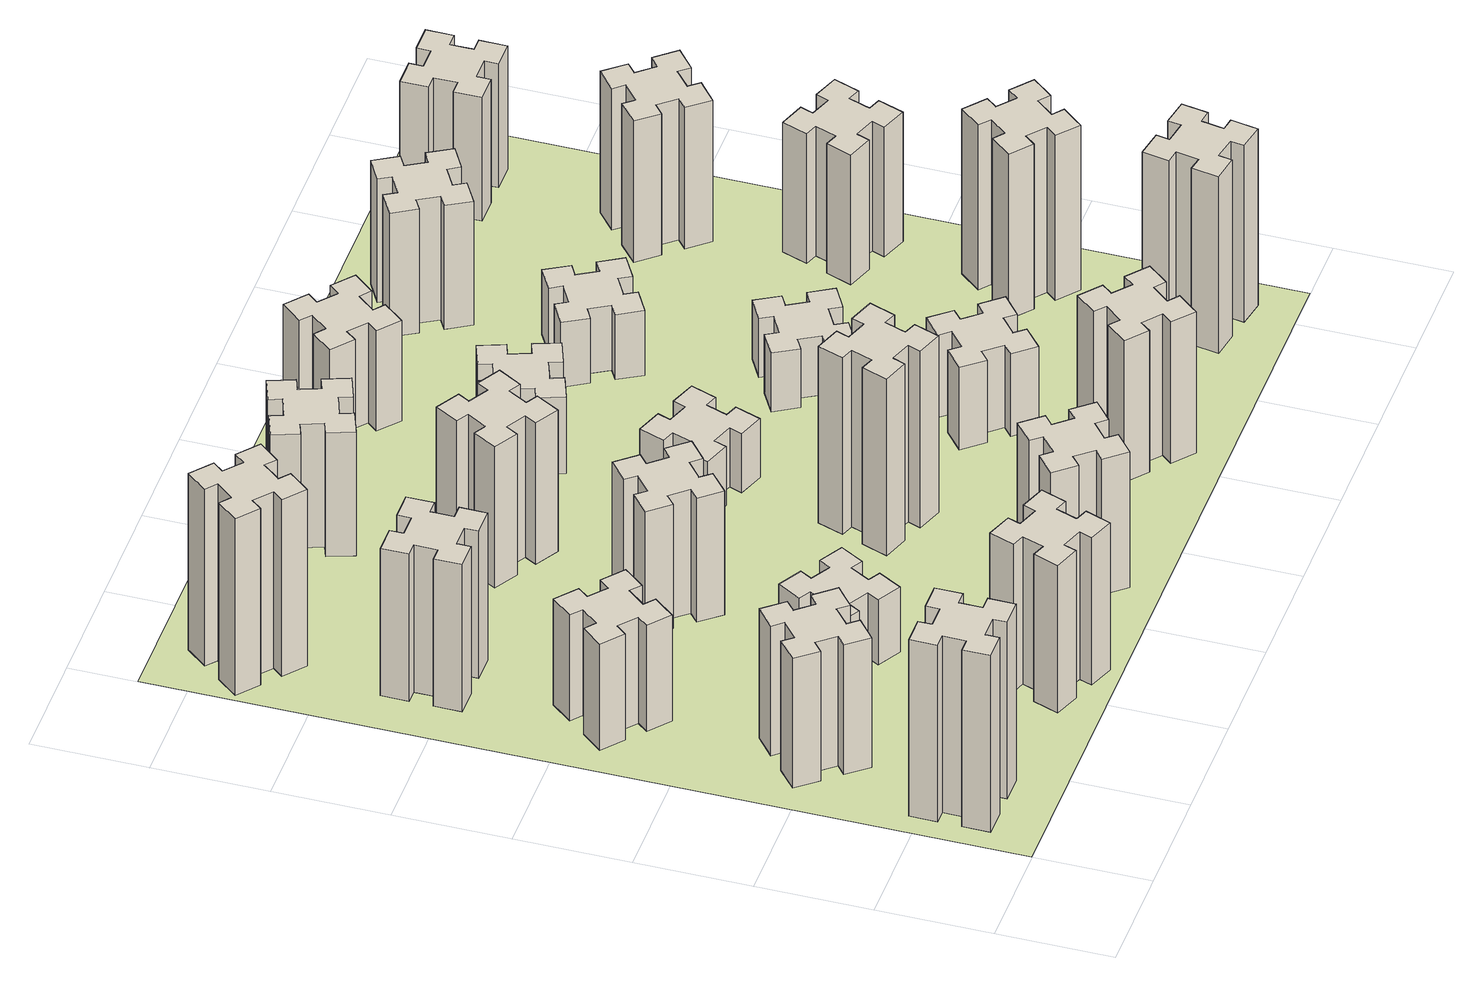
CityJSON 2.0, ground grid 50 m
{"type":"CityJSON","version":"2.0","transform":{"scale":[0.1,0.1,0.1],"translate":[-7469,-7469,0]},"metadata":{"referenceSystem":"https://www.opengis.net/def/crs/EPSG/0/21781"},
"CityObjects":{
"building1":{"type":"Building","attributes":{"class":"1000","function":"1000","usage":"1000","yearOfConstruction":2016,"roofType":"1000","measuredHeight":90,"storeysAboveGround":30,"storeysBelowGround":0},"geometry":[{"type":"Solid","lod":"1","boundaries":[[[[0,1,2,3,4,5,6,7,8,9,10,11,12,13,14,15,16,17,18,19]],[[17,16,20,21]],[[16,15,22,20]],[[15,14,23,22]],[[14,13,24,23]],[[13,12,25,24]],[[12,11,26,25]],[[11,10,27,26]],[[10,9,28,27]],[[9,8,29,28]],[[8,7,30,29]],[[7,6,31,30]],[[6,5,32,31]],[[5,4,33,32]],[[4,3,34,33]],[[3,2,35,34]],[[2,1,36,35]],[[1,0,37,36]],[[0,19,38,37]],[[19,18,39,38]],[[18,17,21,39]],[[24,25,26,27,28,29,30,31,32,33,34,35,36,37,38,39,21,20,22,23]]]]}]},
"building2":{"type":"Building","attributes":{"class":"1000","function":"1000","usage":"1000","yearOfConstruction":2016,"roofType":"1000","measuredHeight":66,"storeysAboveGround":30,"storeysBelowGround":0},"geometry":[{"type":"Solid","lod":"1","boundaries":[[[[40,41,42,43,44,45,46,47,48,49,50,51,52,53,54,55,56,57,58,59]],[[57,56,60,61]],[[56,55,62,60]],[[55,54,63,62]],[[54,53,64,63]],[[53,52,65,64]],[[52,51,66,65]],[[51,50,67,66]],[[50,49,68,67]],[[49,48,69,68]],[[48,47,70,69]],[[47,46,71,70]],[[46,45,72,71]],[[45,44,73,72]],[[44,43,74,73]],[[43,42,75,74]],[[42,41,76,75]],[[41,40,77,76]],[[40,59,78,77]],[[59,58,79,78]],[[58,57,61,79]],[[64,65,66,67,68,69,70,71,72,73,74,75,76,77,78,79,61,60,62,63]]]]}]},
"building3":{"type":"Building","attributes":{"class":"1000","function":"1000","usage":"1000","yearOfConstruction":2016,"roofType":"1000","measuredHeight":54,"storeysAboveGround":30,"storeysBelowGround":0},"geometry":[{"type":"Solid","lod":"1","boundaries":[[[[80,81,82,83,84,85,86,87,88,89,90,91,92,93,94,95,96,97,98,99]],[[97,96,100,101]],[[96,95,102,100]],[[95,94,103,102]],[[94,93,104,103]],[[93,92,105,104]],[[92,91,106,105]],[[91,90,107,106]],[[90,89,108,107]],[[89,88,109,108]],[[88,87,110,109]],[[87,86,111,110]],[[86,85,112,111]],[[85,84,113,112]],[[84,83,114,113]],[[83,82,115,114]],[[82,81,116,115]],[[81,80,117,116]],[[80,99,118,117]],[[99,98,119,118]],[[98,97,101,119]],[[104,105,106,107,108,109,110,111,112,113,114,115,116,117,118,119,101,100,102,103]]]]}]},
"building4":{"type":"Building","attributes":{"class":"1000","function":"1000","usage":"1000","yearOfConstruction":2016,"roofType":"1000","measuredHeight":75,"storeysAboveGround":30,"storeysBelowGround":0},"geometry":[{"type":"Solid","lod":"1","boundaries":[[[[120,121,122,123,124,125,126,127,128,129,130,131,132,133,134,135,136,137,138,139]],[[137,136,140,141]],[[136,135,142,140]],[[135,134,143,142]],[[134,133,144,143]],[[133,132,145,144]],[[132,131,146,145]],[[131,130,147,146]],[[130,129,148,147]],[[129,128,149,148]],[[128,127,150,149]],[[127,126,151,150]],[[126,125,152,151]],[[125,124,153,152]],[[124,123,154,153]],[[123,122,155,154]],[[122,121,156,155]],[[121,120,157,156]],[[120,139,158,157]],[[139,138,159,158]],[[138,137,141,159]],[[144,145,146,147,148,149,150,151,152,153,154,155,156,157,158,159,141,140,142,143]]]]}]},
"building5":{"type":"Building","attributes":{"class":"1000","function":"1000","usage":"1000","yearOfConstruction":2016,"roofType":"1000","measuredHeight":75,"storeysAboveGround":30,"storeysBelowGround":0},"geometry":[{"type":"Solid","lod":"1","boundaries":[[[[160,161,162,163,164,165,166,167,168,169,170,171,172,173,174,175,176,177,178,179]],[[177,176,180,181]],[[176,175,182,180]],[[175,174,183,182]],[[174,173,184,183]],[[173,172,185,184]],[[172,171,186,185]],[[171,170,187,186]],[[170,169,188,187]],[[169,168,189,188]],[[168,167,190,189]],[[167,166,191,190]],[[166,165,192,191]],[[165,164,193,192]],[[164,163,194,193]],[[163,162,195,194]],[[162,161,196,195]],[[161,160,197,196]],[[160,179,198,197]],[[179,178,199,198]],[[178,177,181,199]],[[184,185,186,187,188,189,190,191,192,193,194,195,196,197,198,199,181,180,182,183]]]]}]},
"building6":{"type":"Building","attributes":{"class":"1000","function":"1000","usage":"1000","yearOfConstruction":2016,"roofType":"1000","measuredHeight":90,"storeysAboveGround":30,"storeysBelowGround":0},"geometry":[{"type":"Solid","lod":"1","boundaries":[[[[200,201,202,203,204,205,206,207,208,209,210,211,212,213,214,215,216,217,218,219]],[[217,216,220,221]],[[216,215,222,220]],[[215,214,223,222]],[[214,213,224,223]],[[213,212,225,224]],[[212,211,226,225]],[[211,210,227,226]],[[210,209,228,227]],[[209,208,229,228]],[[208,207,230,229]],[[207,206,231,230]],[[206,205,232,231]],[[205,204,233,232]],[[204,203,234,233]],[[203,202,235,234]],[[202,201,236,235]],[[201,200,237,236]],[[200,219,238,237]],[[219,218,239,238]],[[218,217,221,239]],[[224,225,226,227,228,229,230,231,232,233,234,235,236,237,238,239,221,220,222,223]]]]}]},
"building7":{"type":"Building","attributes":{"class":"1000","function":"1000","usage":"1000","yearOfConstruction":2016,"roofType":"1000","measuredHeight":33,"storeysAboveGround":30,"storeysBelowGround":0},"geometry":[{"type":"Solid","lod":"1","boundaries":[[[[240,241,242,243,244,245,246,247,248,249,250,251,252,253,254,255,256,257,258,259]],[[257,256,260,261]],[[256,255,262,260]],[[255,254,263,262]],[[254,253,264,263]],[[253,252,265,264]],[[252,251,266,265]],[[251,250,267,266]],[[250,249,268,267]],[[249,248,269,268]],[[248,247,270,269]],[[247,246,271,270]],[[246,245,272,271]],[[245,244,273,272]],[[244,243,274,273]],[[243,242,275,274]],[[242,241,276,275]],[[241,240,277,276]],[[240,259,278,277]],[[259,258,279,278]],[[258,257,261,279]],[[264,265,266,267,268,269,270,271,272,273,274,275,276,277,278,279,261,260,262,263]]]]}]},
"building8":{"type":"Building","attributes":{"class":"1000","function":"1000","usage":"1000","yearOfConstruction":2016,"roofType":"1000","measuredHeight":63,"storeysAboveGround":30,"storeysBelowGround":0},"geometry":[{"type":"Solid","lod":"1","boundaries":[[[[280,281,282,283,284,285,286,287,288,289,290,291,292,293,294,295,296,297,298,299]],[[297,296,300,301]],[[296,295,302,300]],[[295,294,303,302]],[[294,293,304,303]],[[293,292,305,304]],[[292,291,306,305]],[[291,290,307,306]],[[290,289,308,307]],[[289,288,309,308]],[[288,287,310,309]],[[287,286,311,310]],[[286,285,312,311]],[[285,284,313,312]],[[284,283,314,313]],[[283,282,315,314]],[[282,281,316,315]],[[281,280,317,316]],[[280,299,318,317]],[[299,298,319,318]],[[298,297,301,319]],[[304,305,306,307,308,309,310,311,312,313,314,315,316,317,318,319,301,300,302,303]]]]}]},
"building9":{"type":"Building","attributes":{"class":"1000","function":"1000","usage":"1000","yearOfConstruction":2016,"roofType":"1000","measuredHeight":69,"storeysAboveGround":30,"storeysBelowGround":0},"geometry":[{"type":"Solid","lod":"1","boundaries":[[[[320,321,322,323,324,325,326,327,328,329,330,331,332,333,334,335,336,337,338,339]],[[337,336,340,341]],[[336,335,342,340]],[[335,334,343,342]],[[334,333,344,343]],[[333,332,345,344]],[[332,331,346,345]],[[331,330,347,346]],[[330,329,348,347]],[[329,328,349,348]],[[328,327,350,349]],[[327,326,351,350]],[[326,325,352,351]],[[325,324,353,352]],[[324,323,354,353]],[[323,322,355,354]],[[322,321,356,355]],[[321,320,357,356]],[[320,339,358,357]],[[339,338,359,358]],[[338,337,341,359]],[[344,345,346,347,348,349,350,351,352,353,354,355,356,357,358,359,341,340,342,343]]]]}]},
"building10":{"type":"Building","attributes":{"class":"1000","function":"1000","usage":"1000","yearOfConstruction":2016,"roofType":"1000","measuredHeight":72,"storeysAboveGround":30,"storeysBelowGround":0},"geometry":[{"type":"Solid","lod":"1","boundaries":[[[[360,361,362,363,364,365,366,367,368,369,370,371,372,373,374,375,376,377,378,379]],[[377,376,380,381]],[[376,375,382,380]],[[375,374,383,382]],[[374,373,384,383]],[[373,372,385,384]],[[372,371,386,385]],[[371,370,387,386]],[[370,369,388,387]],[[369,368,389,388]],[[368,367,390,389]],[[367,366,391,390]],[[366,365,392,391]],[[365,364,393,392]],[[364,363,394,393]],[[363,362,395,394]],[[362,361,396,395]],[[361,360,397,396]],[[360,379,398,397]],[[379,378,399,398]],[[378,377,381,399]],[[384,385,386,387,388,389,390,391,392,393,394,395,396,397,398,399,381,380,382,383]]]]}]},
"building11":{"type":"Building","attributes":{"class":"1000","function":"1000","usage":"1000","yearOfConstruction":2016,"roofType":"1000","measuredHeight":63,"storeysAboveGround":30,"storeysBelowGround":0},"geometry":[{"type":"Solid","lod":"1","boundaries":[[[[400,401,402,403,404,405,406,407,408,409,410,411,412,413,414,415,416,417,418,419]],[[417,416,420,421]],[[416,415,422,420]],[[415,414,423,422]],[[414,413,424,423]],[[413,412,425,424]],[[412,411,426,425]],[[411,410,427,426]],[[410,409,428,427]],[[409,408,429,428]],[[408,407,430,429]],[[407,406,431,430]],[[406,405,432,431]],[[405,404,433,432]],[[404,403,434,433]],[[403,402,435,434]],[[402,401,436,435]],[[401,400,437,436]],[[400,419,438,437]],[[419,418,439,438]],[[418,417,421,439]],[[424,425,426,427,428,429,430,431,432,433,434,435,436,437,438,439,421,420,422,423]]]]}]},
"building12":{"type":"Building","attributes":{"class":"1000","function":"1000","usage":"1000","yearOfConstruction":2016,"roofType":"1000","measuredHeight":90,"storeysAboveGround":30,"storeysBelowGround":0},"geometry":[{"type":"Solid","lod":"1","boundaries":[[[[440,441,442,443,444,445,446,447,448,449,450,451,452,453,454,455,456,457,458,459]],[[457,456,460,461]],[[456,455,462,460]],[[455,454,463,462]],[[454,453,464,463]],[[453,452,465,464]],[[452,451,466,465]],[[451,450,467,466]],[[450,449,468,467]],[[449,448,469,468]],[[448,447,470,469]],[[447,446,471,470]],[[446,445,472,471]],[[445,444,473,472]],[[444,443,474,473]],[[443,442,475,474]],[[442,441,476,475]],[[441,440,477,476]],[[440,459,478,477]],[[459,458,479,478]],[[458,457,461,479]],[[464,465,466,467,468,469,470,471,472,473,474,475,476,477,478,479,461,460,462,463]]]]}]},
"building13":{"type":"Building","attributes":{"class":"1000","function":"1000","usage":"1000","yearOfConstruction":2016,"roofType":"1000","measuredHeight":30,"storeysAboveGround":30,"storeysBelowGround":0},"geometry":[{"type":"Solid","lod":"1","boundaries":[[[[480,481,482,483,484,485,486,487,488,489,490,491,492,493,494,495,496,497,498,499]],[[497,496,500,501]],[[496,495,502,500]],[[495,494,503,502]],[[494,493,504,503]],[[493,492,505,504]],[[492,491,506,505]],[[491,490,507,506]],[[490,489,508,507]],[[489,488,509,508]],[[488,487,510,509]],[[487,486,511,510]],[[486,485,512,511]],[[485,484,513,512]],[[484,483,514,513]],[[483,482,515,514]],[[482,481,516,515]],[[481,480,517,516]],[[480,499,518,517]],[[499,498,519,518]],[[498,497,501,519]],[[504,505,506,507,508,509,510,511,512,513,514,515,516,517,518,519,501,500,502,503]]]]}]},
"building14":{"type":"Building","attributes":{"class":"1000","function":"1000","usage":"1000","yearOfConstruction":2016,"roofType":"1000","measuredHeight":39,"storeysAboveGround":30,"storeysBelowGround":0},"geometry":[{"type":"Solid","lod":"1","boundaries":[[[[520,521,522,523,524,525,526,527,528,529,530,531,532,533,534,535,536,537,538,539]],[[537,536,540,541]],[[536,535,542,540]],[[535,534,543,542]],[[534,533,544,543]],[[533,532,545,544]],[[532,531,546,545]],[[531,530,547,546]],[[530,529,548,547]],[[529,528,549,548]],[[528,527,550,549]],[[527,526,551,550]],[[526,525,552,551]],[[525,524,553,552]],[[524,523,554,553]],[[523,522,555,554]],[[522,521,556,555]],[[521,520,557,556]],[[520,539,558,557]],[[539,538,559,558]],[[538,537,541,559]],[[544,545,546,547,548,549,550,551,552,553,554,555,556,557,558,559,541,540,542,543]]]]}]},
"building15":{"type":"Building","attributes":{"class":"1000","function":"1000","usage":"1000","yearOfConstruction":2016,"roofType":"1000","measuredHeight":72,"storeysAboveGround":30,"storeysBelowGround":0},"geometry":[{"type":"Solid","lod":"1","boundaries":[[[[560,561,562,563,564,565,566,567,568,569,570,571,572,573,574,575,576,577,578,579]],[[577,576,580,581]],[[576,575,582,580]],[[575,574,583,582]],[[574,573,584,583]],[[573,572,585,584]],[[572,571,586,585]],[[571,570,587,586]],[[570,569,588,587]],[[569,568,589,588]],[[568,567,590,589]],[[567,566,591,590]],[[566,565,592,591]],[[565,564,593,592]],[[564,563,594,593]],[[563,562,595,594]],[[562,561,596,595]],[[561,560,597,596]],[[560,579,598,597]],[[579,578,599,598]],[[578,577,581,599]],[[584,585,586,587,588,589,590,591,592,593,594,595,596,597,598,599,581,580,582,583]]]]}]},
"building16":{"type":"Building","attributes":{"class":"1000","function":"1000","usage":"1000","yearOfConstruction":2016,"roofType":"1000","measuredHeight":51,"storeysAboveGround":30,"storeysBelowGround":0},"geometry":[{"type":"Solid","lod":"1","boundaries":[[[[600,601,602,603,604,605,606,607,608,609,610,611,612,613,614,615,616,617,618,619]],[[617,616,620,621]],[[616,615,622,620]],[[615,614,623,622]],[[614,613,624,623]],[[613,612,625,624]],[[612,611,626,625]],[[611,610,627,626]],[[610,609,628,627]],[[609,608,629,628]],[[608,607,630,629]],[[607,606,631,630]],[[606,605,632,631]],[[605,604,633,632]],[[604,603,634,633]],[[603,602,635,634]],[[602,601,636,635]],[[601,600,637,636]],[[600,619,638,637]],[[619,618,639,638]],[[618,617,621,639]],[[624,625,626,627,628,629,630,631,632,633,634,635,636,637,638,639,621,620,622,623]]]]}]},
"building17":{"type":"Building","attributes":{"class":"1000","function":"1000","usage":"1000","yearOfConstruction":2016,"roofType":"1000","measuredHeight":42,"storeysAboveGround":30,"storeysBelowGround":0},"geometry":[{"type":"Solid","lod":"1","boundaries":[[[[640,641,642,643,644,645,646,647,648,649,650,651,652,653,654,655,656,657,658,659]],[[657,656,660,661]],[[656,655,662,660]],[[655,654,663,662]],[[654,653,664,663]],[[653,652,665,664]],[[652,651,666,665]],[[651,650,667,666]],[[650,649,668,667]],[[649,648,669,668]],[[648,647,670,669]],[[647,646,671,670]],[[646,645,672,671]],[[645,644,673,672]],[[644,643,674,673]],[[643,642,675,674]],[[642,641,676,675]],[[641,640,677,676]],[[640,659,678,677]],[[659,658,679,678]],[[658,657,661,679]],[[664,665,666,667,668,669,670,671,672,673,674,675,676,677,678,679,661,660,662,663]]]]}]},
"building18":{"type":"Building","attributes":{"class":"1000","function":"1000","usage":"1000","yearOfConstruction":2016,"roofType":"1000","measuredHeight":30,"storeysAboveGround":30,"storeysBelowGround":0},"geometry":[{"type":"Solid","lod":"1","boundaries":[[[[680,681,682,683,684,685,686,687,688,689,690,691,692,693,694,695,696,697,698,699]],[[697,696,700,701]],[[696,695,702,700]],[[695,694,703,702]],[[694,693,704,703]],[[693,692,705,704]],[[692,691,706,705]],[[691,690,707,706]],[[690,689,708,707]],[[689,688,709,708]],[[688,687,710,709]],[[687,686,711,710]],[[686,685,712,711]],[[685,684,713,712]],[[684,683,714,713]],[[683,682,715,714]],[[682,681,716,715]],[[681,680,717,716]],[[680,699,718,717]],[[699,698,719,718]],[[698,697,701,719]],[[704,705,706,707,708,709,710,711,712,713,714,715,716,717,718,719,701,700,702,703]]]]}]},
"building19":{"type":"Building","attributes":{"class":"1000","function":"1000","usage":"1000","yearOfConstruction":2016,"roofType":"1000","measuredHeight":33,"storeysAboveGround":30,"storeysBelowGround":0},"geometry":[{"type":"Solid","lod":"1","boundaries":[[[[720,721,722,723,724,725,726,727,728,729,730,731,732,733,734,735,736,737,738,739]],[[737,736,740,741]],[[736,735,742,740]],[[735,734,743,742]],[[734,733,744,743]],[[733,732,745,744]],[[732,731,746,745]],[[731,730,747,746]],[[730,729,748,747]],[[729,728,749,748]],[[728,727,750,749]],[[727,726,751,750]],[[726,725,752,751]],[[725,724,753,752]],[[724,723,754,753]],[[723,722,755,754]],[[722,721,756,755]],[[721,720,757,756]],[[720,739,758,757]],[[739,738,759,758]],[[738,737,741,759]],[[744,745,746,747,748,749,750,751,752,753,754,755,756,757,758,759,741,740,742,743]]]]}]},
"building20":{"type":"Building","attributes":{"class":"1000","function":"1000","usage":"1000","yearOfConstruction":2016,"roofType":"1000","measuredHeight":90,"storeysAboveGround":30,"storeysBelowGround":0},"geometry":[{"type":"Solid","lod":"1","boundaries":[[[[760,761,762,763,764,765,766,767,768,769,770,771,772,773,774,775,776,777,778,779]],[[777,776,780,781]],[[776,775,782,780]],[[775,774,783,782]],[[774,773,784,783]],[[773,772,785,784]],[[772,771,786,785]],[[771,770,787,786]],[[770,769,788,787]],[[769,768,789,788]],[[768,767,790,789]],[[767,766,791,790]],[[766,765,792,791]],[[765,764,793,792]],[[764,763,794,793]],[[763,762,795,794]],[[762,761,796,795]],[[761,760,797,796]],[[760,779,798,797]],[[779,778,799,798]],[[778,777,781,799]],[[784,785,786,787,788,789,790,791,792,793,794,795,796,797,798,799,781,780,782,783]]]]}]},
"building21":{"type":"Building","attributes":{"class":"1000","function":"1000","usage":"1000","yearOfConstruction":2016,"roofType":"1000","measuredHeight":63,"storeysAboveGround":30,"storeysBelowGround":0},"geometry":[{"type":"Solid","lod":"1","boundaries":[[[[800,801,802,803,804,805,806,807,808,809,810,811,812,813,814,815,816,817,818,819]],[[817,816,820,821]],[[816,815,822,820]],[[815,814,823,822]],[[814,813,824,823]],[[813,812,825,824]],[[812,811,826,825]],[[811,810,827,826]],[[810,809,828,827]],[[809,808,829,828]],[[808,807,830,829]],[[807,806,831,830]],[[806,805,832,831]],[[805,804,833,832]],[[804,803,834,833]],[[803,802,835,834]],[[802,801,836,835]],[[801,800,837,836]],[[800,819,838,837]],[[819,818,839,838]],[[818,817,821,839]],[[824,825,826,827,828,829,830,831,832,833,834,835,836,837,838,839,821,820,822,823]]]]}]},
"building22":{"type":"Building","attributes":{"class":"1000","function":"1000","usage":"1000","yearOfConstruction":2016,"roofType":"1000","measuredHeight":84,"storeysAboveGround":30,"storeysBelowGround":0},"geometry":[{"type":"Solid","lod":"1","boundaries":[[[[840,841,842,843,844,845,846,847,848,849,850,851,852,853,854,855,856,857,858,859]],[[857,856,860,861]],[[856,855,862,860]],[[855,854,863,862]],[[854,853,864,863]],[[853,852,865,864]],[[852,851,866,865]],[[851,850,867,866]],[[850,849,868,867]],[[849,848,869,868]],[[848,847,870,869]],[[847,846,871,870]],[[846,845,872,871]],[[845,844,873,872]],[[844,843,874,873]],[[843,842,875,874]],[[842,841,876,875]],[[841,840,877,876]],[[840,859,878,877]],[[859,858,879,878]],[[858,857,861,879]],[[864,865,866,867,868,869,870,871,872,873,874,875,876,877,878,879,861,860,862,863]]]]}]},
"building23":{"type":"Building","attributes":{"class":"1000","function":"1000","usage":"1000","yearOfConstruction":2016,"roofType":"1000","measuredHeight":66,"storeysAboveGround":30,"storeysBelowGround":0},"geometry":[{"type":"Solid","lod":"1","boundaries":[[[[880,881,882,883,884,885,886,887,888,889,890,891,892,893,894,895,896,897,898,899]],[[897,896,900,901]],[[896,895,902,900]],[[895,894,903,902]],[[894,893,904,903]],[[893,892,905,904]],[[892,891,906,905]],[[891,890,907,906]],[[890,889,908,907]],[[889,888,909,908]],[[888,887,910,909]],[[887,886,911,910]],[[886,885,912,911]],[[885,884,913,912]],[[884,883,914,913]],[[883,882,915,914]],[[882,881,916,915]],[[881,880,917,916]],[[880,899,918,917]],[[899,898,919,918]],[[898,897,901,919]],[[904,905,906,907,908,909,910,911,912,913,914,915,916,917,918,919,901,900,902,903]]]]}]},
"building24":{"type":"Building","attributes":{"class":"1000","function":"1000","usage":"1000","yearOfConstruction":2016,"roofType":"1000","measuredHeight":72,"storeysAboveGround":30,"storeysBelowGround":0},"geometry":[{"type":"Solid","lod":"1","boundaries":[[[[920,921,922,923,924,925,926,927,928,929,930,931,932,933,934,935,936,937,938,939]],[[937,936,940,941]],[[936,935,942,940]],[[935,934,943,942]],[[934,933,944,943]],[[933,932,945,944]],[[932,931,946,945]],[[931,930,947,946]],[[930,929,948,947]],[[929,928,949,948]],[[928,927,950,949]],[[927,926,951,950]],[[926,925,952,951]],[[925,924,953,952]],[[924,923,954,953]],[[923,922,955,954]],[[922,921,956,955]],[[921,920,957,956]],[[920,939,958,957]],[[939,938,959,958]],[[938,937,941,959]],[[944,945,946,947,948,949,950,951,952,953,954,955,956,957,958,959,941,940,942,943]]]]}]},
"building25":{"type":"Building","attributes":{"class":"1000","function":"1000","usage":"1000","yearOfConstruction":2016,"roofType":"1000","measuredHeight":63,"storeysAboveGround":30,"storeysBelowGround":0},"geometry":[{"type":"Solid","lod":"1","boundaries":[[[[960,961,962,963,964,965,966,967,968,969,970,971,972,973,974,975,976,977,978,979]],[[977,976,980,981]],[[976,975,982,980]],[[975,974,983,982]],[[974,973,984,983]],[[973,972,985,984]],[[972,971,986,985]],[[971,970,987,986]],[[970,969,988,987]],[[969,968,989,988]],[[968,967,990,989]],[[967,966,991,990]],[[966,965,992,991]],[[965,964,993,992]],[[964,963,994,993]],[[963,962,995,994]],[[962,961,996,995]],[[961,960,997,996]],[[960,979,998,997]],[[979,978,999,998]],[[978,977,981,999]],[[984,985,986,987,988,989,990,991,992,993,994,995,996,997,998,999,981,980,982,983]]]]}]},
"landuse1":{"type":"LandUse","attributes":{"name":"plot1","function":"1010"},"geometry":[{"type":"MultiSurface","lod":"1","boundaries":[[[1000,1001,1002,1003]]]}]}
},
"vertices":[
[165,425,0],[165,325,0],[105,325,0],[105,205,0],[225,205,0],[225,265,0],[325,265,0],[325,205,0],[445,205,0],[445,325,0],[385,325,0],[385,425,0],[445,425,0],[445,545,0],[325,545,0],[325,485,0],[225,485,0],[225,545,0],[105,545,0],[105,425,0],[225,485,900],[225,545,900],[325,485,900],[325,545,900],[445,545,900],[445,425,900],[385,425,900],[385,325,900],[445,325,900],[445,205,900],[325,205,900],[325,265,900],[225,265,900],[225,205,900],[105,205,900],[105,325,900],[165,325,900],[165,425,900],[105,425,900],[105,545,900],
[492,1048,0],[427,1124,0],[473,1163,0],[396,1255,0],[304,1178,0],[343,1132,0],[266,1067,0],[228,1113,0],[136,1036,0],[213,944,0],[259,983,0],[323,906,0],[277,868,0],[354,776,0],[446,853,0],[408,899,0],[484,963,0],[523,917,0],[615,994,0],[538,1086,0],[484,963,660],[523,917,660],[408,899,660],[446,853,660],[354,776,660],[277,868,660],[323,906,660],[259,983,660],[213,944,660],[136,1036,660],[228,1113,660],[266,1067,660],[343,1132,660],[304,1178,660],[396,1255,660],[473,1163,660],[427,1124,660],[492,1048,660],[538,1086,660],[615,994,660],
[484,1907,0],[408,1972,0],[446,2018,0],[354,2095,0],[277,2003,0],[323,1964,0],[259,1888,0],[213,1926,0],[136,1834,0],[228,1757,0],[266,1803,0],[343,1739,0],[304,1693,0],[396,1616,0],[473,1708,0],[427,1746,0],[492,1823,0],[538,1784,0],[615,1876,0],[523,1953,0],[492,1823,540],[538,1784,540],[427,1746,540],[473,1708,540],[396,1616,540],[304,1693,540],[343,1739,540],[266,1803,540],[228,1757,540],[136,1834,540],[213,1926,540],[259,1888,540],[323,1964,540],[277,2003,540],[354,2095,540],[446,2018,540],[408,1972,540],[484,1907,540],[523,1953,540],[615,1876,540],
[485,2545,0],[485,2645,0],[545,2645,0],[545,2765,0],[425,2765,0],[425,2705,0],[325,2705,0],[325,2765,0],[205,2765,0],[205,2645,0],[265,2645,0],[265,2545,0],[205,2545,0],[205,2425,0],[325,2425,0],[325,2485,0],[425,2485,0],[425,2425,0],[545,2425,0],[545,2545,0],[425,2485,750],[425,2425,750],[325,2485,750],[325,2425,750],[205,2425,750],[205,2545,750],[265,2545,750],[265,2645,750],[205,2645,750],[205,2765,750],[325,2765,750],[325,2705,750],[425,2705,750],[425,2765,750],[545,2765,750],[545,2645,750],[485,2645,750],[485,2545,750],[545,2545,750],[545,2425,750],
[1029,360,0],[995,266,0],[939,287,0],[897,174,0],[1010,133,0],[1031,189,0],[1125,155,0],[1104,99,0],[1217,57,0],[1258,170,0],[1202,191,0],[1236,285,0],[1292,264,0],[1333,377,0],[1220,418,0],[1200,362,0],[1106,396,0],[1127,452,0],[1014,493,0],[973,380,0],[1106,396,750],[1127,452,750],[1200,362,750],[1220,418,750],[1333,377,750],[1292,264,750],[1236,285,750],[1202,191,750],[1258,170,750],[1217,57,750],[1104,99,750],[1125,155,750],[1031,189,750],[1010,133,750],[897,174,750],[939,287,750],[995,266,750],[1029,360,750],[973,380,750],[1014,493,750],
[384,3387,0],[308,3452,0],[346,3498,0],[254,3575,0],[177,3483,0],[223,3444,0],[159,3368,0],[113,3406,0],[36,3314,0],[128,3237,0],[166,3283,0],[243,3219,0],[204,3173,0],[296,3096,0],[373,3188,0],[327,3226,0],[392,3303,0],[438,3264,0],[515,3356,0],[423,3433,0],[392,3303,900],[438,3264,900],[327,3226,900],[373,3188,900],[296,3096,900],[204,3173,900],[243,3219,900],[166,3283,900],[128,3237,900],[36,3314,900],[113,3406,900],[159,3368,900],[223,3444,900],[177,3483,900],[254,3575,900],[346,3498,900],[308,3452,900],[384,3387,900],[423,3433,900],[515,3356,900],
[1086,1017,0],[1136,1104,0],[1188,1074,0],[1248,1178,0],[1144,1238,0],[1114,1186,0],[1027,1236,0],[1057,1288,0],[953,1348,0],[893,1244,0],[945,1214,0],[895,1127,0],[843,1157,0],[783,1053,0],[887,993,0],[917,1045,0],[1004,995,0],[974,943,0],[1078,883,0],[1138,987,0],[1004,995,330],[974,943,330],[917,1045,330],[887,993,330],[783,1053,330],[843,1157,330],[895,1127,330],[945,1214,330],[893,1244,330],[953,1348,330],[1057,1288,330],[1027,1236,330],[1114,1186,330],[1144,1238,330],[1248,1178,330],[1188,1074,330],[1136,1104,330],[1086,1017,330],[1138,987,330],[1078,883,330],
[1083,1972,0],[1006,1907,0],[968,1953,0],[876,1876,0],[953,1784,0],[999,1823,0],[1063,1746,0],[1017,1708,0],[1094,1616,0],[1186,1693,0],[1148,1739,0],[1224,1803,0],[1263,1757,0],[1355,1834,0],[1278,1926,0],[1232,1888,0],[1167,1964,0],[1213,2003,0],[1136,2095,0],[1044,2018,0],[1167,1964,630],[1213,2003,630],[1232,1888,630],[1278,1926,630],[1355,1834,630],[1263,1757,630],[1224,1803,630],[1148,1739,630],[1186,1693,630],[1094,1616,630],[1017,1708,630],[1063,1746,630],[999,1823,630],[953,1784,630],[876,1876,630],[968,1953,630],[1006,1907,630],[1083,1972,630],[1044,2018,630],[1136,2095,630],
[1723,492,0],[1646,427,0],[1608,473,0],[1516,396,0],[1593,304,0],[1639,343,0],[1703,266,0],[1657,228,0],[1734,136,0],[1826,213,0],[1788,259,0],[1864,323,0],[1903,277,0],[1995,354,0],[1918,446,0],[1872,408,0],[1807,484,0],[1853,523,0],[1776,615,0],[1684,538,0],[1807,484,690],[1853,523,690],[1872,408,690],[1918,446,690],[1995,354,690],[1903,277,690],[1864,323,690],[1788,259,690],[1826,213,690],[1734,136,690],[1657,228,690],[1703,266,690],[1639,343,690],[1593,304,690],[1516,396,690],[1608,473,690],[1646,427,690],[1723,492,690],[1684,538,690],[1776,615,690],
[1314,2666,0],[1227,2716,0],[1257,2768,0],[1153,2828,0],[1093,2724,0],[1145,2694,0],[1095,2607,0],[1043,2637,0],[983,2533,0],[1087,2473,0],[1117,2525,0],[1204,2475,0],[1174,2423,0],[1278,2363,0],[1338,2467,0],[1286,2497,0],[1336,2584,0],[1388,2554,0],[1448,2658,0],[1344,2718,0],[1336,2584,720],[1388,2554,720],[1286,2497,720],[1338,2467,720],[1278,2363,720],[1174,2423,720],[1204,2475,720],[1117,2525,720],[1087,2473,720],[983,2533,720],[1043,2637,720],[1095,2607,720],[1145,2694,720],[1093,2724,720],[1153,2828,720],[1257,2768,720],[1227,2716,720],[1314,2666,720],[1344,2718,720],[1448,2658,720],
[1125,3456,0],[1031,3422,0],[1010,3478,0],[897,3437,0],[939,3324,0],[995,3345,0],[1029,3251,0],[973,3230,0],[1014,3117,0],[1127,3159,0],[1106,3215,0],[1200,3249,0],[1220,3193,0],[1333,3234,0],[1292,3347,0],[1236,3326,0],[1202,3420,0],[1258,3440,0],[1217,3553,0],[1104,3512,0],[1202,3420,630],[1258,3440,630],[1236,3326,630],[1292,3347,630],[1333,3234,630],[1220,3193,630],[1200,3249,630],[1106,3215,630],[1127,3159,630],[1014,3117,630],[973,3230,630],[1029,3251,630],[995,3345,630],[939,3324,630],[897,3437,630],[1010,3478,630],[1031,3422,630],[1125,3456,630],[1104,3512,630],[1217,3553,630],
[1769,1300,0],[1735,1206,0],[1679,1227,0],[1637,1114,0],[1750,1073,0],[1771,1129,0],[1865,1095,0],[1844,1039,0],[1957,997,0],[1998,1110,0],[1942,1131,0],[1976,1225,0],[2032,1204,0],[2073,1317,0],[1960,1358,0],[1940,1302,0],[1846,1336,0],[1867,1392,0],[1754,1433,0],[1713,1320,0],[1846,1336,900],[1867,1392,900],[1940,1302,900],[1960,1358,900],[2073,1317,900],[2032,1204,900],[1976,1225,900],[1942,1131,900],[1998,1110,900],[1957,997,900],[1844,1039,900],[1865,1095,900],[1771,1129,900],[1750,1073,900],[1637,1114,900],[1679,1227,900],[1735,1206,900],[1769,1300,900],[1713,1320,900],[1754,1433,900],
[1771,1869,0],[1865,1835,0],[1844,1779,0],[1957,1737,0],[1998,1850,0],[1942,1871,0],[1976,1965,0],[2032,1944,0],[2073,2057,0],[1960,2098,0],[1940,2042,0],[1846,2076,0],[1867,2132,0],[1754,2173,0],[1713,2060,0],[1769,2040,0],[1735,1946,0],[1679,1967,0],[1637,1854,0],[1750,1813,0],[1735,1946,300],[1679,1967,300],[1769,2040,300],[1713,2060,300],[1754,2173,300],[1867,2132,300],[1846,2076,300],[1940,2042,300],[1960,2098,300],[2073,2057,300],[2032,1944,300],[1976,1965,300],[1942,1871,300],[1998,1850,300],[1957,1737,300],[1844,1779,300],[1865,1835,300],[1771,1869,300],[1750,1813,300],[1637,1854,300],
[1846,2575,0],[1940,2609,0],[1960,2553,0],[2073,2594,0],[2032,2707,0],[1976,2686,0],[1942,2780,0],[1998,2800,0],[1957,2913,0],[1844,2872,0],[1865,2816,0],[1771,2782,0],[1750,2838,0],[1637,2797,0],[1679,2684,0],[1735,2705,0],[1769,2611,0],[1713,2590,0],[1754,2477,0],[1867,2519,0],[1769,2611,390],[1713,2590,390],[1735,2705,390],[1679,2684,390],[1637,2797,390],[1750,2838,390],[1771,2782,390],[1865,2816,390],[1844,2872,390],[1957,2913,390],[1998,2800,390],[1942,2780,390],[1976,2686,390],[2032,2707,390],[2073,2594,390],[1960,2553,390],[1940,2609,390],[1846,2575,390],[1867,2519,390],[1754,2477,390],
[2486,323,0],[2563,259,0],[2524,213,0],[2616,136,0],[2693,228,0],[2647,266,0],[2712,343,0],[2758,304,0],[2835,396,0],[2743,473,0],[2704,427,0],[2628,492,0],[2666,538,0],[2574,615,0],[2497,523,0],[2543,484,0],[2479,408,0],[2433,446,0],[2356,354,0],[2448,277,0],[2479,408,720],[2433,446,720],[2543,484,720],[2497,523,720],[2574,615,720],[2666,538,720],[2628,492,720],[2704,427,720],[2743,473,720],[2835,396,720],[2758,304,720],[2712,343,720],[2647,266,720],[2693,228,720],[2616,136,720],[2524,213,720],[2563,259,720],[2486,323,720],[2448,277,720],[2356,354,720],
[1746,3383,0],[1823,3319,0],[1784,3273,0],[1876,3196,0],[1953,3288,0],[1907,3326,0],[1972,3403,0],[2018,3364,0],[2095,3456,0],[2003,3533,0],[1964,3487,0],[1888,3552,0],[1926,3598,0],[1834,3675,0],[1757,3583,0],[1803,3544,0],[1739,3468,0],[1693,3506,0],[1616,3414,0],[1708,3337,0],[1739,3468,510],[1693,3506,510],[1803,3544,510],[1757,3583,510],[1834,3675,510],[1926,3598,510],[1888,3552,510],[1964,3487,510],[2003,3533,510],[2095,3456,510],[2018,3364,510],[1972,3403,510],[1907,3326,510],[1953,3288,510],[1876,3196,510],[1784,3273,510],[1823,3319,510],[1746,3383,510],[1708,3337,510],[1616,3414,510],
[2563,1132,0],[2486,1067,0],[2448,1113,0],[2356,1036,0],[2433,944,0],[2479,983,0],[2543,906,0],[2497,868,0],[2574,776,0],[2666,853,0],[2628,899,0],[2704,963,0],[2743,917,0],[2835,994,0],[2758,1086,0],[2712,1048,0],[2647,1124,0],[2693,1163,0],[2616,1255,0],[2524,1178,0],[2647,1124,420],[2693,1163,420],[2712,1048,420],[2758,1086,420],[2835,994,420],[2743,917,420],[2704,963,420],[2628,899,420],[2666,853,420],[2574,776,420],[2497,868,420],[2543,906,420],[2479,983,420],[2433,944,420],[2356,1036,420],[2448,1113,420],[2486,1067,420],[2563,1132,420],[2524,1178,420],[2616,1255,420],
[2475,1744,0],[2525,1657,0],[2473,1627,0],[2533,1523,0],[2637,1583,0],[2607,1635,0],[2694,1685,0],[2724,1633,0],[2828,1693,0],[2768,1797,0],[2716,1767,0],[2666,1854,0],[2718,1884,0],[2658,1988,0],[2554,1928,0],[2584,1876,0],[2497,1826,0],[2467,1878,0],[2363,1818,0],[2423,1714,0],[2497,1826,300],[2467,1878,300],[2584,1876,300],[2554,1928,300],[2658,1988,300],[2718,1884,300],[2666,1854,300],[2716,1767,300],[2768,1797,300],[2828,1693,300],[2724,1633,300],[2694,1685,300],[2607,1635,300],[2637,1583,300],[2533,1523,300],[2473,1627,300],[2525,1657,300],[2475,1744,300],[2423,1714,300],[2363,1818,300],
[2375,2584,0],[2425,2497,0],[2373,2467,0],[2433,2363,0],[2537,2423,0],[2507,2475,0],[2594,2525,0],[2624,2473,0],[2728,2533,0],[2668,2637,0],[2616,2607,0],[2566,2694,0],[2618,2724,0],[2558,2828,0],[2454,2768,0],[2484,2716,0],[2397,2666,0],[2367,2718,0],[2263,2658,0],[2323,2554,0],[2397,2666,330],[2367,2718,330],[2484,2716,330],[2454,2768,330],[2558,2828,330],[2618,2724,330],[2566,2694,330],[2616,2607,330],[2668,2637,330],[2728,2533,330],[2624,2473,330],[2594,2525,330],[2507,2475,330],[2537,2423,330],[2433,2363,330],[2373,2467,330],[2425,2497,330],[2375,2584,330],[2323,2554,330],[2263,2658,330],
[3504,475,0],[3405,492,0],[3416,551,0],[3297,572,0],[3277,454,0],[3336,444,0],[3318,345,0],[3259,356,0],[3238,237,0],[3357,217,0],[3367,276,0],[3465,258,0],[3455,199,0],[3573,178,0],[3594,297,0],[3535,307,0],[3552,405,0],[3611,395,0],[3632,513,0],[3514,534,0],[3552,405,900],[3611,395,900],[3535,307,900],[3594,297,900],[3573,178,900],[3455,199,900],[3465,258,900],[3367,276,900],[3357,217,900],[3238,237,900],[3259,356,900],[3318,345,900],[3336,444,900],[3277,454,900],[3297,572,900],[3416,551,900],[3405,492,900],[3504,475,900],[3514,534,900],[3632,513,900],
[2716,3347,0],[2666,3434,0],[2718,3464,0],[2658,3568,0],[2554,3508,0],[2584,3456,0],[2497,3406,0],[2467,3458,0],[2363,3398,0],[2423,3294,0],[2475,3324,0],[2525,3237,0],[2473,3207,0],[2533,3103,0],[2637,3163,0],[2607,3215,0],[2694,3265,0],[2724,3213,0],[2828,3273,0],[2768,3377,0],[2694,3265,630],[2724,3213,630],[2607,3215,630],[2637,3163,630],[2533,3103,630],[2473,3207,630],[2525,3237,630],[2475,3324,630],[2423,3294,630],[2363,3398,630],[2467,3458,630],[2497,3406,630],[2584,3456,630],[2554,3508,630],[2658,3568,630],[2718,3464,630],[2666,3434,630],[2716,3347,630],[2768,3377,630],[2828,3273,630],
[3487,1006,0],[3552,1083,0],[3598,1044,0],[3675,1136,0],[3583,1213,0],[3544,1167,0],[3468,1232,0],[3506,1278,0],[3414,1355,0],[3337,1263,0],[3383,1224,0],[3319,1148,0],[3273,1186,0],[3196,1094,0],[3288,1017,0],[3326,1063,0],[3403,999,0],[3364,953,0],[3456,876,0],[3533,968,0],[3403,999,840],[3364,953,840],[3326,1063,840],[3288,1017,840],[3196,1094,840],[3273,1186,840],[3319,1148,840],[3383,1224,840],[3337,1263,840],[3414,1355,840],[3506,1278,840],[3468,1232,840],[3544,1167,840],[3583,1213,840],[3675,1136,840],[3598,1044,840],[3552,1083,840],[3487,1006,840],[3533,968,840],[3456,876,840],
[3520,1942,0],[3426,1976,0],[3447,2032,0],[3334,2073,0],[3293,1960,0],[3349,1940,0],[3315,1846,0],[3259,1867,0],[3217,1754,0],[3330,1713,0],[3351,1769,0],[3445,1735,0],[3424,1679,0],[3537,1637,0],[3578,1750,0],[3522,1771,0],[3556,1865,0],[3612,1844,0],[3653,1957,0],[3540,1998,0],[3556,1865,660],[3612,1844,660],[3522,1771,660],[3578,1750,660],[3537,1637,660],[3424,1679,660],[3445,1735,660],[3351,1769,660],[3330,1713,660],[3217,1754,660],[3259,1867,660],[3315,1846,660],[3349,1940,660],[3293,1960,660],[3334,2073,660],[3447,2032,660],[3426,1976,660],[3520,1942,660],[3540,1998,660],[3653,1957,660],
[3219,2563,0],[3283,2486,0],[3237,2448,0],[3314,2356,0],[3406,2433,0],[3368,2479,0],[3444,2543,0],[3483,2497,0],[3575,2574,0],[3498,2666,0],[3452,2628,0],[3387,2704,0],[3433,2743,0],[3356,2835,0],[3264,2758,0],[3303,2712,0],[3226,2647,0],[3188,2693,0],[3096,2616,0],[3173,2524,0],[3226,2647,720],[3188,2693,720],[3303,2712,720],[3264,2758,720],[3356,2835,720],[3433,2743,720],[3387,2704,720],[3452,2628,720],[3498,2666,720],[3575,2574,720],[3483,2497,720],[3444,2543,720],[3368,2479,720],[3406,2433,720],[3314,2356,720],[3237,2448,720],[3283,2486,720],[3219,2563,720],[3173,2524,720],[3096,2616,720],
[3285,3325,0],[3385,3325,0],[3385,3265,0],[3505,3265,0],[3505,3385,0],[3445,3385,0],[3445,3485,0],[3505,3485,0],[3505,3605,0],[3385,3605,0],[3385,3545,0],[3285,3545,0],[3285,3605,0],[3165,3605,0],[3165,3485,0],[3225,3485,0],[3225,3385,0],[3165,3385,0],[3165,3265,0],[3285,3265,0],[3225,3385,630],[3165,3385,630],[3225,3485,630],[3165,3485,630],[3165,3605,630],[3285,3605,630],[3285,3545,630],[3385,3545,630],[3385,3605,630],[3505,3605,630],[3505,3485,630],[3445,3485,630],[3445,3385,630],[3505,3385,630],[3505,3265,630],[3385,3265,630],[3385,3325,630],[3285,3325,630],[3285,3265,630],[3165,3265,630],
[5,3705,0],[3705,3705,0],[3705,5,0],[5,5,0]
]}
